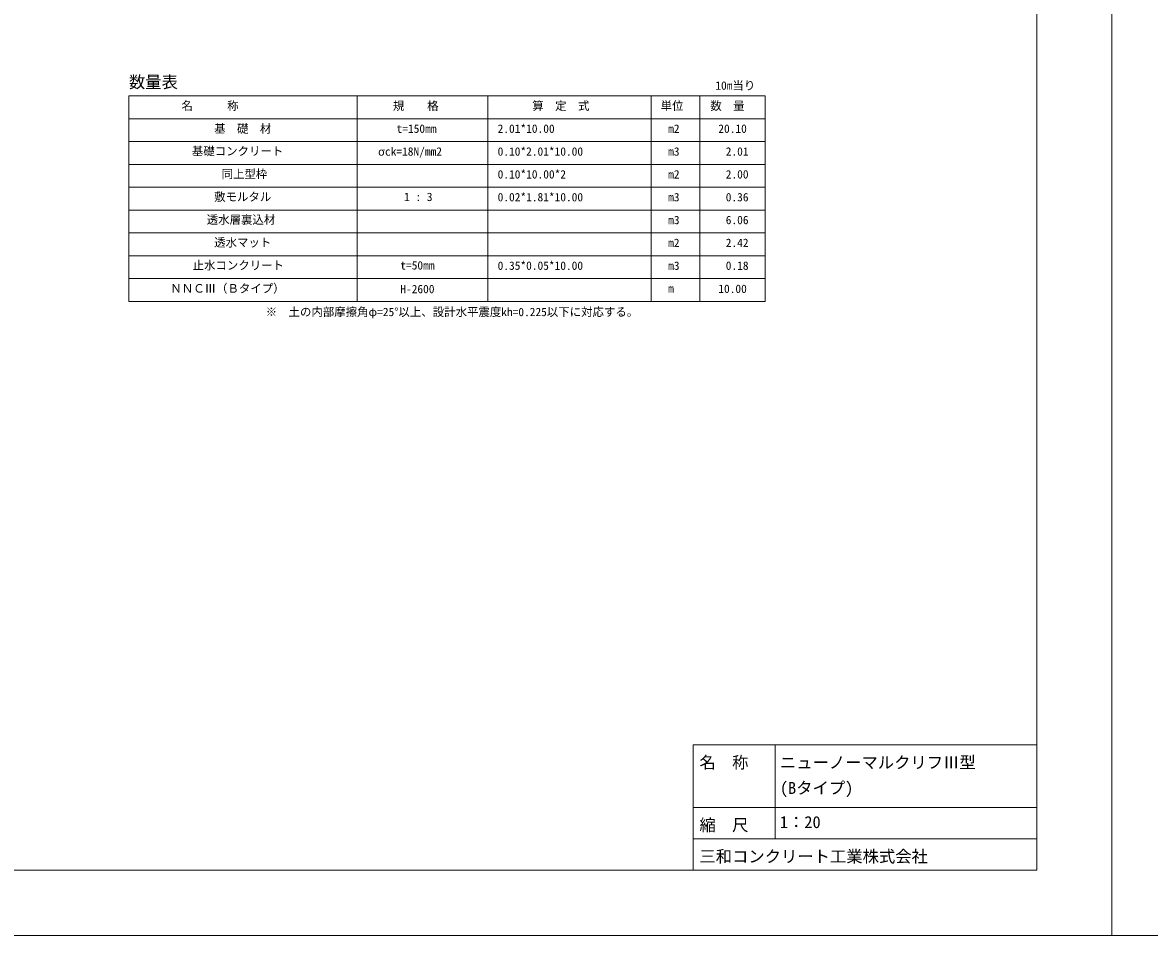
# Model space of a CAD drawing. Units: millimetres, scale not verified. Extents: x 748 to 253048, y 13754 to 73154.
# Drawn here: x 135564 to 170098, y 13754 to 41743 of the extents above; entities that cross this region are included whole.
import ezdxf
from ezdxf.enums import TextEntityAlignment as Align

# ---------------------------------------------------------------- set-up
doc = ezdxf.new("R2010")
doc.units = ezdxf.units.MM
doc.header["$LTSCALE"] = 300
for name, color, linetype in [('D-MTR', 1, 'Continuous'), ('D-MTR-TXT', 1, 'Continuous'), ('D-TTL-TXT（文字）', 1, 'Continuous')]:
    doc.layers.add(name, color=color, linetype=linetype)
for name, color, linetype, lineweight in [('D-MTR-FRAM', 7, 'Continuous', 18), ('D-TTL(外枠）', 2, 'Continuous', 18), ('DEFPOINTS_3', 7, 'Continuous', 18)]:
    doc.layers.add(name, color=color, linetype=linetype, lineweight=lineweight)
doc.styles.add('ＭＳ ゴシック', font='')
doc.styles.get('ＭＳ ゴシック').set_extended_font_data('MS Gothic')

msp = doc.modelspace()

# ---------------------------------------------------------------- linework, layer by layer
at = {"layer": 'D-MTR-FRAM'}
for p, q in [((138823.4, 39492.1), (158323.4, 39492.1)), ((138823.4, 33192.1), (138823.4, 39492.1)), ((145823.4, 33192.1), (145823.4, 39492.1)), ((149823.4, 33192.1), (149823.4, 39492.1)), ((154823.4, 33192.1), (154823.4, 39492.1)), ((156323.4, 33192.1), (156323.4, 39492.1)), ((156323.4, 33192.1), (156323.4, 39492.1)), ((158323.4, 39492.1), (158323.4, 33192.1)), ((138823.4, 38792.1), (158323.4, 38792.1)), ((138823.4, 38092.1), (158323.4, 38092.1)), ((138823.4, 37392.1), (158323.4, 37392.1)), ((138823.4, 36692.1), (158323.4, 36692.1)), ((138823.4, 35992.1), (158323.4, 35992.1)), ((138823.4, 35292.1), (158323.4, 35292.1)), ((138823.4, 34592.1), (158323.4, 34592.1)), ((138823.4, 33892.1), (158323.4, 33892.1)), ((138823.4, 33192.1), (158323.4, 33192.1))]:
    msp.add_line(p, q, dxfattribs=at)
at = {"layer": 'D-TTL(外枠）'}
for p, q in [((166647.6, 71153.7), (166647.6, 15753.7)), ((156114.1, 19593.7), (166647.6, 19593.7)), ((156114.1, 19593.7), (156114.1, 15753.7)), ((158625.2, 19593.7), (158625.2, 16713.7)), ((156114.1, 17673.7), (166647.6, 17673.7)), ((156114.1, 16713.7), (166647.6, 16713.7)), ((166647.6, 15753.7), (87147.6, 15753.7))]:
    msp.add_line(p, q, dxfattribs=at)
at = {"layer": 'DEFPOINTS_3'}
for p, q in [((168947.6, 13753.7), (168947.6, 73153.7)), ((168947.6, 13753.7), (168947.6, 73153.7)), ((84847.6, 13753.7), (168947.6, 13753.7)), ((168947.6, 13753.7), (253047.6, 13753.7))]:
    msp.add_line(p, q, dxfattribs=at)

# ---------------------------------------------------------------- texts
at = {"layer": 'D-MTR', "style": 'ＭＳ ゴシック'}
msp.add_text('数量表', height=366.6, dxfattribs=at).set_placement((138823.4, 39625.5), align=Align.BOTTOM_LEFT)
at = {"layer": 'D-MTR-TXT', "style": 'ＭＳ ゴシック'}
for s, p in [('10m当り', (156795.5, 39605.5)), ('名\u3000\u3000\u3000称', (140436.3, 38983.5)), ('規\u3000\u3000格', (146913.7, 38983.5)), ('算\u3000定\u3000式', (151186.3, 38983.5)), ('単位', (155118.6, 38983.5)), ('数\u3000量', (156641.2, 38983.5)), ('基\u3000礎\u3000材', (141436.3, 38283.5)), ('t=150mm', (147027.5, 38283.5)), ('2.01*10.00', (150123.4, 38283.5)), ('m2', (155348.4, 38283.5)), ('20.10', (156886.3, 38283.5)), ('基礎コンクリート', (140754.1, 37592.5)), ('σck=18N/mm2', (146458.9, 37583.5)), ('0.10*2.01*10.00', (150123.4, 37583.5)), ('m3', (155348.4, 37583.5)), ('2.01', (157113.7, 37583.5)), ('同上型枠', (141663.7, 36892.5)), ('0.10*10.00*2', (150123.4, 36883.5)), ('m2', (155348.4, 36883.5)), ('2.00', (157113.7, 36883.5)), ('敷モルタル', (141436.3, 36192.5)), ('1 : 3', (147254.9, 36192.5)), ('0.02*1.81*10.00', (150123.4, 36183.5)), ('m3', (155348.4, 36183.5)), ('0.36', (157113.7, 36183.5)), ('透水層裏込材', (141208.9, 35492.5)), ('m3', (155348.4, 35483.5)), ('6.06', (157113.7, 35483.5)), ('透水マット', (141436.3, 34792.5)), ('m2', (155348.4, 34783.5)), ('2.42', (157113.7, 34783.5)), ('止水コンクリート', (140776.7, 34092.5)), ('t=50mm', (147141.2, 34092.5)), ('0.35*0.05*10.00', (150123.4, 34083.5)), ('m3', (155348.4, 34083.5)), ('0.18', (157113.7, 34083.5)), ('ＮＮＣⅢ（Ｂタイプ）', (140094.2, 33383.5)), ('H-2600', (147141.2, 33367.1)), ('m', (155348.4, 33383.5)), ('10.00', (156886.3, 33374.6)), ('※\u3000土の内部摩擦角φ=25°以上、設計水平震度kh=0.225以下に対応する。', (143016.2, 32663.9))]:
    msp.add_text(s, height=256.6, dxfattribs=at).set_placement(p, align=Align.BOTTOM_LEFT)
at = {"layer": 'D-TTL-TXT（文字）', "style": 'ＭＳ ゴシック'}
for s, p in [('名\u3000称', (156307.2, 18765.1)), ('ニューノーマルクリフⅢ型', (158772.9, 18765.1)), ('(Bタイプ)', (158772.9, 17982)), ('縮\u3000尺', (156307.2, 16845.1)), ('1：20', (158772.9, 16936.4)), ('三和コンクリート工業株式会社', (156307.2, 15885.1))]:
    msp.add_text(s, height=366.6, dxfattribs=at).set_placement(p, align=Align.BOTTOM_LEFT)

doc.saveas('drawing.dxf')
